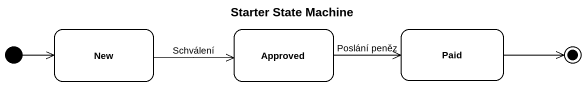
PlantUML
@startuml
title Starter State Machine
hide empty description
state New
state Approved
state Paid
[*] -right-> New
New -right-> Approved : Schválení
Approved -right-> Paid : Poslání peněz
Paid -right-> [*]
@enduml
